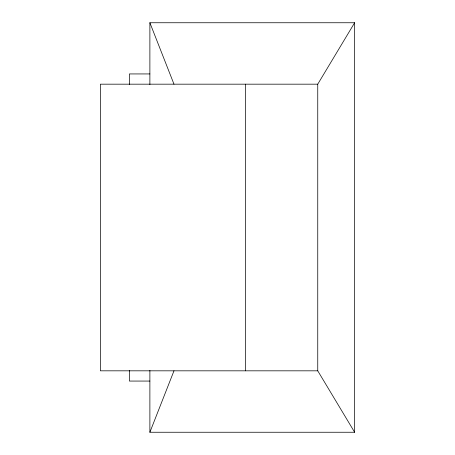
<?xml version="1.0" encoding="UTF-8"?>
<svg xmlns="http://www.w3.org/2000/svg" width="455" height="455" viewBox="0 0 455 455"><rect width="100%" height="100%" fill="white"/><g stroke="black" fill="none" stroke-linecap="round" stroke-linejoin="round"><path stroke-width="0.68" d="M149.883 84.602L149.883 22.75L354.633 22.75L354.633 432.25L149.883 432.25L173.986 370.825M354.633 432.25L317.749 370.825L317.749 84.175L354.633 22.75M149.883 73.938L129.408 73.938L129.408 84.454M317.749 84.175L100.367 84.175L100.367 370.825L317.749 370.825M149.883 381.062L129.408 381.062L129.408 370.398M149.883 22.75L173.986 84.175M245.455 84.175L245.455 370.825M149.883 370.398L149.883 432.25"/></g></svg>
